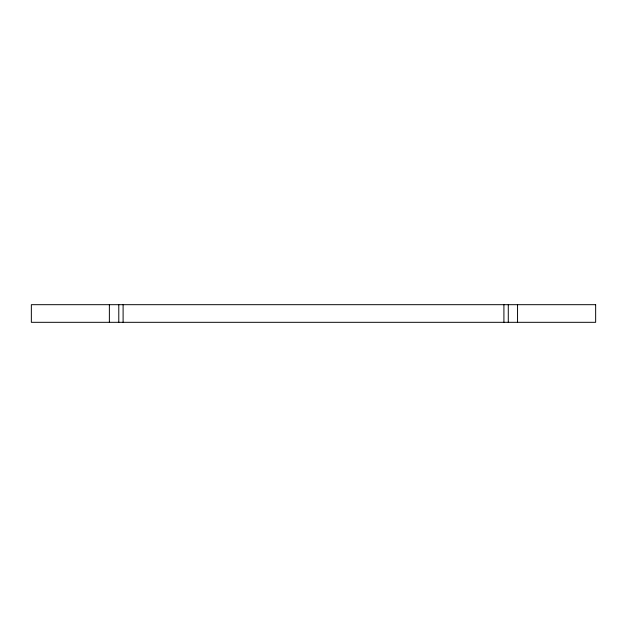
<?xml version="1.0" encoding="UTF-8"?>
<svg xmlns="http://www.w3.org/2000/svg" width="627" height="627" viewBox="0 0 627 627"><rect width="100%" height="100%" fill="white"/><g stroke="black" fill="none" stroke-linecap="round" stroke-linejoin="round"><path stroke-width="0.94" d="M517.549 304.683L517.549 322.317M508.285 304.683L508.285 322.317M503.912 304.683L503.912 322.317M123.104 304.683L123.104 322.317M118.785 304.683L118.785 322.317M109.372 304.683L109.372 322.317M595.65 304.683L31.35 304.683L31.35 322.317L595.65 322.317L595.65 304.683"/></g></svg>
